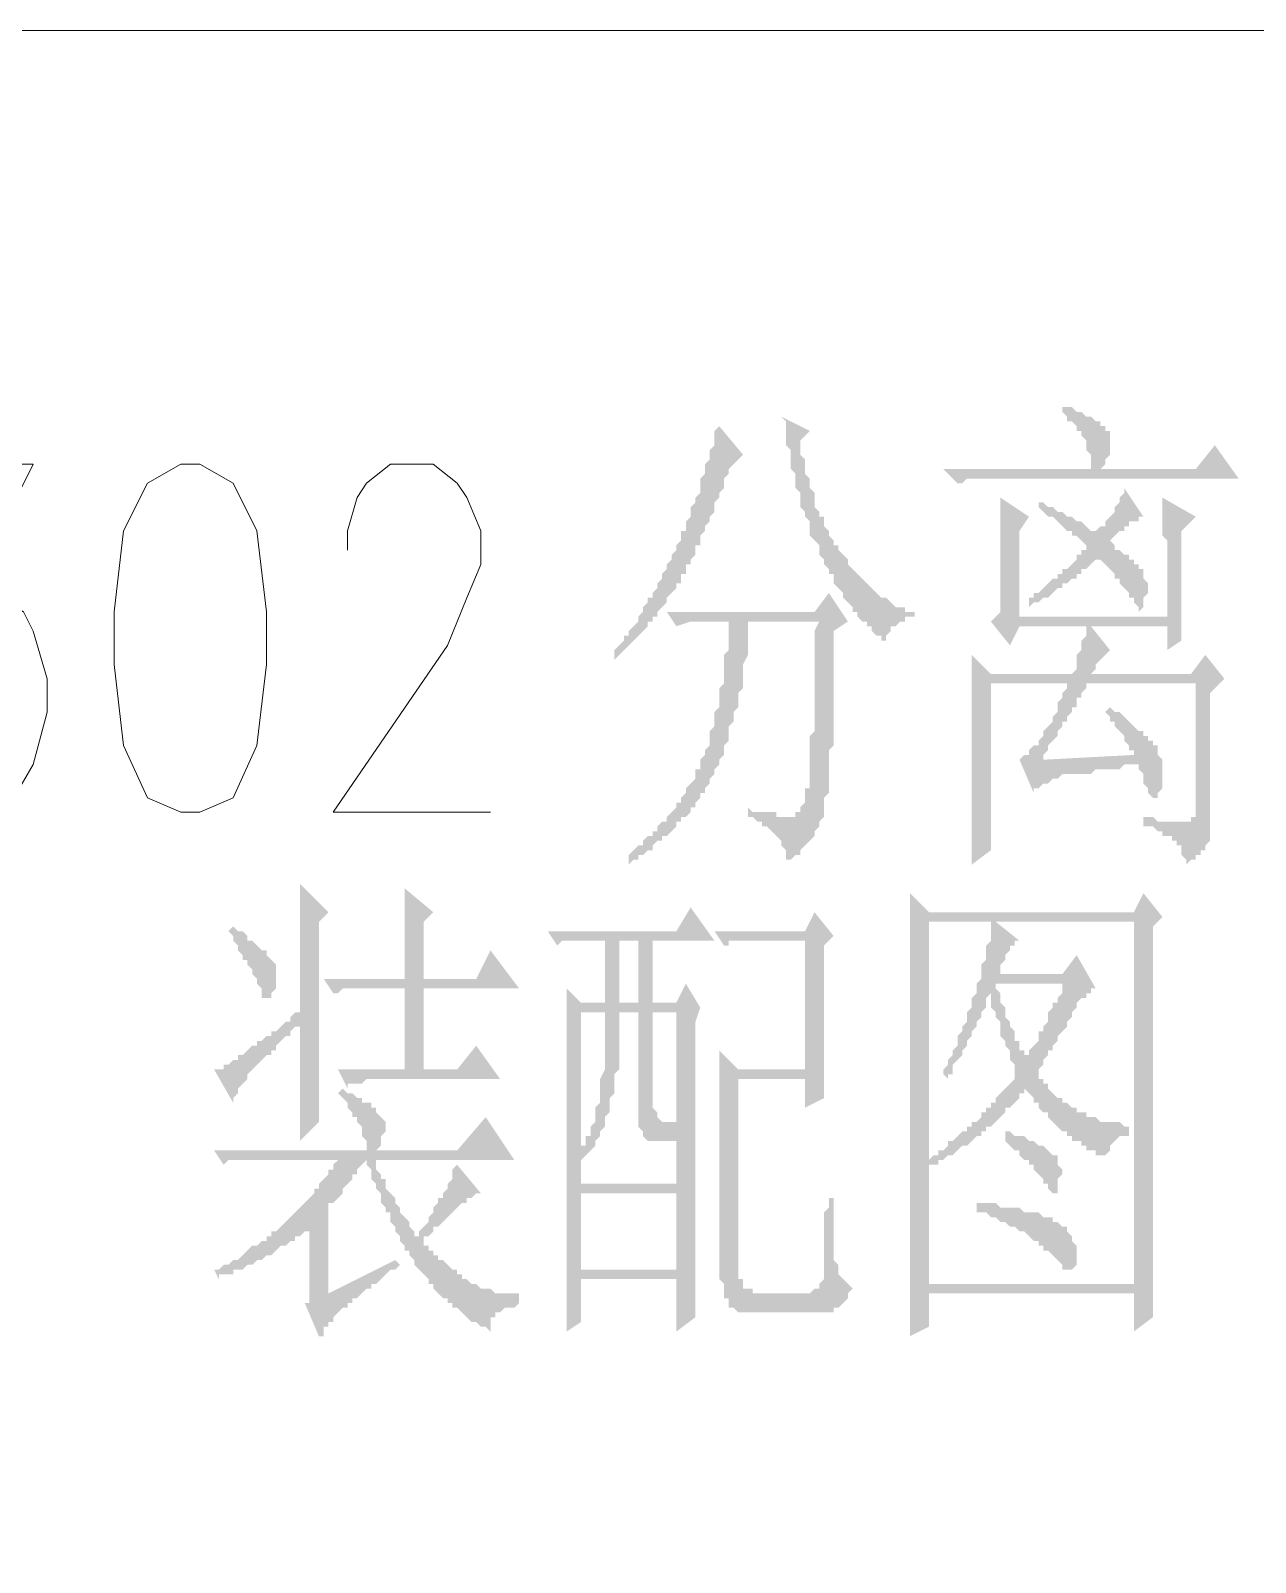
# Model space of a CAD drawing. Header units: millimetres. Extents: x 0 to 275, y 0 to 194.
# Drawn here: x 205.9 to 222.22, y 28.14 to 48.56 of the extents above; entities that cross this region are included whole.
import ezdxf

# ---------------------------------------------------------------- set-up
doc = ezdxf.new("R2010")
doc.units = ezdxf.units.MM

msp = doc.modelspace()

# ---------------------------------------------------------------- hatches: boundary and pattern name
h = msp.add_hatch(color=0)
h.paths.add_polyline_path([(219.6465, 43.476333), (219.71, 43.412833), (219.71, 43.349333), (219.7735, 43.349333), (219.837, 43.285833), (219.837, 43.222333), (219.9005, 43.222333), (219.9005, 43.158833), (219.964, 43.095333), (219.964, 43.031833), (219.964, 42.968333), (220.0275, 42.904833), (220.0275, 42.841333), (220.0275, 42.777833), (220.0275, 42.714333), (218.059, 42.714333), (218.2495, 42.523833), (218.313, 42.523833), (218.3765, 42.587333), (218.44, 42.587333), (218.5035, 42.587333), (218.567, 42.587333), (221.996, 42.587333), (221.6785, 43.031833), (221.4245, 42.714333), (220.1545, 42.714333), (220.218, 42.777833), (220.218, 42.841333), (220.2815, 42.904833), (220.2815, 42.968333), (220.2815, 43.031833), (220.2815, 43.095333), (220.2815, 43.158833), (220.2815, 43.222333), (220.218, 43.222333), (220.218, 43.285833), (220.1545, 43.285833), (220.1545, 43.349333), (220.091, 43.349333), (220.0275, 43.412833), (219.964, 43.412833), (219.9005, 43.476333), (219.837, 43.476333), (219.7735, 43.539833), (219.71, 43.539833), (219.6465, 43.539833)])
h.paths.add_polyline_path([(219.3925, 38.840833), (219.3925, 38.904333), (219.456, 38.967833), (219.456, 39.031333), (219.5195, 39.094833), (219.583, 39.158333), (219.583, 39.221833), (219.6465, 39.285333), (219.6465, 39.348833), (219.71, 39.348833), (219.71, 39.412333), (219.7735, 39.475833), (219.7735, 39.539333), (219.837, 39.539333), (219.837, 39.602833), (219.837, 39.666333), (219.9005, 39.666333), (219.9005, 39.729833), (219.964, 39.793333), (219.964, 39.856833), (221.4245, 39.856833), (221.4245, 38.205833), (221.4245, 38.078833), (221.361, 38.078833), (221.361, 38.015333), (221.2975, 38.015333), (221.234, 38.015333), (221.1705, 38.015333), (221.107, 38.015333), (221.0435, 38.015333), (220.98, 38.015333), (220.9165, 38.015333), (220.853, 38.078833), (220.7895, 38.078833), (220.726, 38.078833), (220.726, 37.951833), (220.7895, 37.951833), (220.853, 37.951833), (220.9165, 37.888333), (220.98, 37.888333), (220.98, 37.824833), (221.0435, 37.824833), (221.107, 37.824833), (221.107, 37.761333), (221.1705, 37.761333), (221.1705, 37.697833), (221.234, 37.697833), (221.234, 37.634333), (221.234, 37.570833), (221.2975, 37.507333), (221.2975, 37.443833), (221.361, 37.507333), (221.4245, 37.507333), (221.4245, 37.570833), (221.488, 37.570833), (221.488, 37.634333), (221.5515, 37.634333), (221.5515, 37.697833), (221.615, 37.761333), (221.615, 37.824833), (221.615, 37.888333), (221.615, 37.951833), (221.615, 38.015333), (221.615, 38.078833), (221.615, 39.729833), (221.8055, 39.920333), (221.5515, 40.237833), (221.361, 39.983833), (220.0275, 39.983833), (220.091, 40.047333), (220.091, 40.110833), (220.1545, 40.174333), (220.218, 40.237833), (220.2815, 40.301333), (220.0275, 40.618833), (221.0435, 40.618833), (221.0435, 40.301333), (221.234, 40.428333), (221.234, 40.491833), (221.234, 40.555333), (221.234, 40.618833), (221.234, 40.682333), (221.234, 40.745833), (221.234, 40.809333), (221.234, 40.872833), (221.234, 40.936333), (221.234, 40.999833), (221.234, 41.063333), (221.234, 41.126833), (221.234, 41.190333), (221.234, 41.317333), (221.234, 41.380833), (221.234, 41.507833), (221.234, 41.571333), (221.234, 41.698333), (221.234, 41.761833), (221.234, 41.888833), (221.4245, 42.079333), (220.98, 42.333333), (220.98, 42.269833), (220.98, 42.142833), (220.98, 42.079333), (220.98, 42.015833), (220.98, 41.952333), (220.98, 41.825333), (221.0435, 41.761833), (221.0435, 41.698333), (221.0435, 41.634833), (221.0435, 41.571333), (221.0435, 41.507833), (221.0435, 41.444333), (221.0435, 41.380833), (221.0435, 41.317333), (221.0435, 41.253833), (221.0435, 41.190333), (221.0435, 41.126833), (221.0435, 41.063333), (221.0435, 40.999833), (221.0435, 40.936333), (221.0435, 40.872833), (221.0435, 40.809333), (221.0435, 40.745833), (219.075, 40.745833), (219.075, 41.888833), (219.202, 42.079333), (218.821, 42.333333), (218.821, 42.269833), (218.821, 42.206333), (218.821, 42.079333), (218.821, 42.015833), (218.821, 41.952333), (218.821, 41.888833), (218.821, 41.825333), (218.821, 41.761833), (218.821, 41.698333), (218.821, 41.634833), (218.821, 41.571333), (218.821, 41.507833), (218.821, 41.444333), (218.821, 41.317333), (218.821, 41.253833), (218.821, 41.190333), (218.821, 41.126833), (218.821, 41.063333), (218.821, 40.999833), (218.821, 40.936333), (218.821, 40.872833), (218.821, 40.809333), (218.694, 40.682333), (218.948, 40.364833), (219.075, 40.618833), (219.964, 40.618833), (219.964, 40.555333), (219.964, 40.491833), (219.9005, 40.428333), (219.9005, 40.364833), (219.9005, 40.301333), (219.837, 40.237833), (219.837, 40.174333), (219.837, 40.110833), (219.837, 40.047333), (219.7735, 39.983833), (218.694, 39.983833), (218.44, 40.237833), (218.44, 40.110833), (218.44, 40.047333), (218.44, 39.983833), (218.44, 39.920333), (218.44, 39.856833), (218.44, 39.793333), (218.44, 39.729833), (218.44, 39.602833), (218.44, 39.539333), (218.44, 39.475833), (218.44, 39.412333), (218.44, 39.348833), (218.44, 39.285333), (218.44, 39.221833), (218.44, 39.158333), (218.44, 39.094833), (218.44, 39.031333), (218.44, 38.967833), (218.44, 38.904333), (218.44, 38.840833), (218.44, 38.777333), (218.44, 38.713833), (218.44, 38.650333), (218.44, 38.586833), (218.44, 38.523333), (218.44, 38.459833), (218.44, 38.396333), (218.44, 38.332833), (218.44, 38.269333), (218.44, 38.205833), (218.44, 38.142333), (218.44, 38.078833), (218.44, 38.015333), (218.44, 37.951833), (218.44, 37.888333), (218.44, 37.824833), (218.44, 37.761333), (218.44, 37.634333), (218.44, 37.570833), (218.44, 37.507333), (218.44, 37.443833), (218.694, 37.634333), (218.694, 37.697833), (218.694, 37.761333), (218.694, 37.824833), (218.694, 37.888333), (218.694, 37.951833), (218.694, 38.015333), (218.694, 38.078833), (218.694, 38.142333), (218.694, 38.205833), (218.694, 38.269333), (218.694, 38.332833), (218.694, 38.396333), (218.694, 38.459833), (218.694, 38.523333), (218.694, 38.586833), (218.694, 38.650333), (218.694, 38.777333), (218.694, 38.840833), (218.694, 38.904333), (218.694, 39.031333), (218.694, 39.094833), (218.694, 39.221833), (218.694, 39.285333), (218.694, 39.412333), (218.694, 39.475833), (218.694, 39.602833), (218.694, 39.729833), (218.694, 39.856833), (219.71, 39.856833), (219.71, 39.793333), (219.6465, 39.729833), (219.6465, 39.666333), (219.583, 39.602833), (219.583, 39.539333), (219.583, 39.475833), (219.5195, 39.412333), (219.5195, 39.348833), (219.456, 39.285333), (219.3925, 39.221833), (219.3925, 39.158333), (219.329, 39.094833), (219.329, 39.031333), (219.2655, 39.031333), (219.202, 38.967833), (219.202, 38.904333), (219.1385, 38.904333), (219.075, 38.840833), (219.2655, 38.396333), (219.2655, 38.459833), (219.329, 38.459833), (219.3925, 38.523333), (219.456, 38.523333), (219.5195, 38.586833), (219.583, 38.586833), (219.6465, 38.650333), (219.71, 38.650333), (219.7735, 38.650333), (219.837, 38.650333), (219.9005, 38.650333), (219.964, 38.650333), (220.0275, 38.650333), (220.091, 38.713833), (220.1545, 38.713833), (220.218, 38.713833), (220.2815, 38.713833), (220.345, 38.713833), (220.4085, 38.713833), (220.472, 38.777333), (220.5355, 38.777333), (220.599, 38.777333), (220.6625, 38.777333), (220.6625, 38.713833), (220.726, 38.650333), (220.726, 38.586833), (220.726, 38.523333), (220.7895, 38.459833), (220.7895, 38.396333), (220.853, 38.332833), (220.9165, 38.332833), (220.9165, 38.396333), (220.98, 38.459833), (220.98, 38.523333), (220.98, 38.586833), (220.98, 38.650333), (220.98, 38.713833), (220.98, 38.777333), (220.98, 38.840833), (220.9165, 38.904333), (220.9165, 38.967833), (220.9165, 39.031333), (220.853, 39.031333), (220.853, 39.094833), (220.7895, 39.094833), (220.7895, 39.158333), (220.726, 39.158333), (220.726, 39.221833), (220.6625, 39.221833), (220.599, 39.285333), (220.5355, 39.348833), (220.472, 39.412333), (220.4085, 39.475833), (220.345, 39.475833), (220.2815, 39.539333), (220.218, 39.475833), (220.2815, 39.412333), (220.2815, 39.348833), (220.345, 39.348833), (220.345, 39.285333), (220.4085, 39.221833), (220.472, 39.158333), (220.472, 39.094833), (220.5355, 39.031333), (220.5355, 38.967833), (220.599, 38.967833), (220.599, 38.904333)])
h.paths.add_polyline_path([(220.091, 41.888833), (220.0275, 41.888833), (219.964, 41.952333), (219.9005, 42.015833), (219.837, 42.015833), (219.7735, 42.079333), (219.71, 42.079333), (219.6465, 42.142833), (219.583, 42.142833), (219.5195, 42.206333), (219.456, 42.206333), (219.3925, 42.269833), (219.329, 42.269833), (219.329, 42.206333), (219.3925, 42.142833), (219.456, 42.079333), (219.5195, 42.079333), (219.583, 42.015833), (219.6465, 41.952333), (219.71, 41.888833), (219.7735, 41.888833), (219.7735, 41.825333), (219.837, 41.825333), (219.9005, 41.761833), (219.964, 41.698333), (219.964, 41.634833), (219.9005, 41.634833), (219.9005, 41.571333), (219.837, 41.571333), (219.837, 41.507833), (219.7735, 41.444333), (219.71, 41.380833), (219.6465, 41.380833), (219.6465, 41.317333), (219.583, 41.317333), (219.583, 41.253833), (219.5195, 41.253833), (219.456, 41.190333), (219.3925, 41.126833), (219.329, 41.063333), (219.2655, 41.063333), (219.2655, 40.999833), (219.202, 40.999833), (219.202, 40.936333), (219.202, 40.872833), (219.2655, 40.936333), (219.329, 40.936333), (219.3925, 40.999833), (219.456, 40.999833), (219.5195, 41.063333), (219.583, 41.126833), (219.6465, 41.126833), (219.6465, 41.190333), (219.71, 41.190333), (219.7735, 41.253833), (219.837, 41.253833), (219.837, 41.317333), (219.9005, 41.317333), (219.9005, 41.380833), (219.964, 41.380833), (220.0275, 41.444333), (220.091, 41.507833), (220.1545, 41.507833), (220.218, 41.444333), (220.2815, 41.380833), (220.345, 41.317333), (220.345, 41.253833), (220.4085, 41.253833), (220.4085, 41.190333), (220.472, 41.126833), (220.5355, 41.063333), (220.5355, 40.999833), (220.599, 40.999833), (220.599, 40.936333), (220.6625, 40.872833), (220.6625, 40.809333), (220.726, 40.872833), (220.726, 40.936333), (220.726, 40.999833), (220.7895, 41.063333), (220.7895, 41.126833), (220.7895, 41.190333), (220.726, 41.253833), (220.726, 41.317333), (220.726, 41.380833), (220.6625, 41.380833), (220.6625, 41.444333), (220.599, 41.444333), (220.599, 41.507833), (220.5355, 41.507833), (220.5355, 41.571333), (220.472, 41.571333), (220.4085, 41.634833), (220.345, 41.634833), (220.345, 41.698333), (220.2815, 41.761833), (220.345, 41.825333), (220.4085, 41.888833), (220.472, 41.888833), (220.472, 41.952333), (220.5355, 41.952333), (220.5355, 42.015833), (220.599, 42.015833), (220.6625, 42.015833), (220.6625, 42.079333), (220.726, 42.079333), (220.472, 42.460333), (220.472, 42.396833), (220.4085, 42.333333), (220.4085, 42.269833), (220.345, 42.206333), (220.345, 42.142833), (220.2815, 42.079333), (220.218, 42.015833), (220.218, 41.952333), (220.1545, 41.952333)])
h = msp.add_hatch(color=0)
h.paths.add_polyline_path([(215.0745, 43.285833), (215.011, 43.222333), (215.011, 43.158833), (215.011, 43.095333), (215.011, 43.031833), (214.9475, 42.968333), (214.9475, 42.904833), (214.9475, 42.841333), (214.884, 42.777833), (214.884, 42.714333), (214.884, 42.650833), (214.8205, 42.587333), (214.8205, 42.523833), (214.8205, 42.460333), (214.8205, 42.396833), (214.757, 42.333333), (214.757, 42.269833), (214.6935, 42.206333), (214.6935, 42.142833), (214.6935, 42.079333), (214.63, 42.015833), (214.63, 41.952333), (214.63, 41.888833), (214.5665, 41.888833), (214.5665, 41.825333), (214.5665, 41.761833), (214.503, 41.698333), (214.503, 41.634833), (214.4395, 41.571333), (214.4395, 41.507833), (214.376, 41.444333), (214.376, 41.380833), (214.3125, 41.317333), (214.3125, 41.253833), (214.249, 41.190333), (214.249, 41.126833), (214.1855, 41.063333), (214.1855, 40.999833), (214.122, 40.999833), (214.122, 40.936333), (214.0585, 40.872833), (214.0585, 40.809333), (213.995, 40.745833), (213.995, 40.682333), (213.9315, 40.618833), (213.868, 40.555333), (213.868, 40.491833), (213.8045, 40.491833), (213.8045, 40.428333), (213.741, 40.364833), (213.6775, 40.301333), (213.6775, 40.237833), (213.6775, 40.174333), (213.741, 40.237833), (213.8045, 40.301333), (213.868, 40.364833), (213.9315, 40.428333), (213.995, 40.491833), (214.0585, 40.555333), (214.122, 40.618833), (214.122, 40.682333), (214.1855, 40.682333), (214.1855, 40.745833), (214.249, 40.745833), (214.249, 40.809333), (214.3125, 40.872833), (214.376, 40.936333), (214.376, 40.999833), (214.4395, 41.063333), (214.503, 41.126833), (214.503, 41.190333), (214.5665, 41.190333), (214.5665, 41.253833), (214.5665, 41.317333), (214.63, 41.317333), (214.63, 41.380833), (214.63, 41.444333), (214.6935, 41.444333), (214.6935, 41.507833), (214.757, 41.571333), (214.757, 41.634833), (214.757, 41.698333), (214.8205, 41.698333), (214.8205, 41.761833), (214.8205, 41.825333), (214.884, 41.888833), (214.884, 41.952333), (214.9475, 42.015833), (214.9475, 42.079333), (215.011, 42.142833), (215.011, 42.206333), (215.011, 42.269833), (215.0745, 42.333333), (215.0745, 42.396833), (215.138, 42.460333), (215.138, 42.523833), (215.138, 42.587333), (215.2015, 42.650833), (215.2015, 42.714333), (215.265, 42.777833), (215.392, 42.904833)])
h.paths.add_polyline_path([(216.281, 43.222333), (215.9, 43.412833), (215.9635, 43.349333), (215.9635, 43.285833), (215.9635, 43.222333), (215.9635, 43.158833), (215.9635, 43.095333), (215.9635, 43.031833), (216.027, 42.968333), (216.027, 42.904833), (216.027, 42.841333), (216.027, 42.777833), (216.027, 42.714333), (216.0905, 42.650833), (216.0905, 42.587333), (216.0905, 42.523833), (216.0905, 42.460333), (216.154, 42.396833), (216.154, 42.333333), (216.154, 42.269833), (216.154, 42.206333), (216.2175, 42.142833), (216.2175, 42.079333), (216.281, 42.015833), (216.281, 41.952333), (216.281, 41.888833), (216.281, 41.825333), (216.3445, 41.761833), (216.408, 41.698333), (216.408, 41.634833), (216.408, 41.571333), (216.4715, 41.507833), (216.4715, 41.444333), (216.535, 41.380833), (216.535, 41.317333), (216.5985, 41.317333), (216.5985, 41.253833), (216.5985, 41.190333), (216.662, 41.126833), (216.7255, 41.063333), (216.7255, 40.999833), (216.789, 40.936333), (216.8525, 40.872833), (216.8525, 40.809333), (216.916, 40.809333), (216.916, 40.745833), (216.9795, 40.682333), (217.043, 40.682333), (217.043, 40.618833), (217.1065, 40.618833), (217.1065, 40.555333), (217.17, 40.491833), (217.2335, 40.491833), (217.2335, 40.428333), (217.297, 40.428333), (217.297, 40.491833), (217.3605, 40.555333), (217.3605, 40.618833), (217.424, 40.618833), (217.4875, 40.682333), (217.551, 40.682333), (217.551, 40.745833), (217.6145, 40.745833), (217.678, 40.745833), (217.678, 40.809333), (217.6145, 40.809333), (217.551, 40.809333), (217.551, 40.872833), (217.4875, 40.872833), (217.424, 40.872833), (217.3605, 40.936333), (217.297, 40.999833), (217.2335, 40.999833), (217.17, 41.063333), (217.1065, 41.126833), (217.043, 41.190333), (216.9795, 41.253833), (216.916, 41.317333), (216.8525, 41.380833), (216.789, 41.444333), (216.789, 41.507833), (216.7255, 41.571333), (216.662, 41.634833), (216.662, 41.698333), (216.5985, 41.698333), (216.5985, 41.761833), (216.535, 41.825333), (216.535, 41.888833), (216.4715, 41.952333), (216.4715, 42.015833), (216.4715, 42.079333), (216.408, 42.079333), (216.408, 42.142833), (216.3445, 42.206333), (216.3445, 42.269833), (216.3445, 42.333333), (216.3445, 42.396833), (216.281, 42.460333), (216.281, 42.523833), (216.281, 42.587333), (216.2175, 42.650833), (216.2175, 42.714333), (216.2175, 42.777833), (216.2175, 42.841333), (216.154, 42.904833), (216.154, 42.968333), (216.154, 43.031833), (216.154, 43.095333)])
h.paths.add_polyline_path([(214.376, 40.809333), (214.503, 40.618833), (214.6935, 40.682333), (215.2015, 40.682333), (215.2015, 40.618833), (215.2015, 40.555333), (215.2015, 40.491833), (215.2015, 40.428333), (215.2015, 40.364833), (215.2015, 40.301333), (215.138, 40.237833), (215.138, 40.174333), (215.138, 40.110833), (215.138, 40.047333), (215.138, 39.983833), (215.138, 39.920333), (215.138, 39.856833), (215.0745, 39.793333), (215.0745, 39.729833), (215.0745, 39.666333), (215.0745, 39.602833), (215.0745, 39.539333), (215.011, 39.475833), (215.011, 39.412333), (215.011, 39.348833), (215.011, 39.285333), (214.9475, 39.221833), (214.9475, 39.158333), (214.9475, 39.094833), (214.9475, 39.031333), (214.884, 38.967833), (214.884, 38.904333), (214.8205, 38.840833), (214.8205, 38.777333), (214.8205, 38.713833), (214.757, 38.713833), (214.757, 38.650333), (214.757, 38.586833), (214.6935, 38.523333), (214.63, 38.459833), (214.63, 38.396333), (214.5665, 38.332833), (214.5665, 38.269333), (214.503, 38.269333), (214.503, 38.205833), (214.4395, 38.142333), (214.376, 38.078833), (214.376, 38.015333), (214.3125, 38.015333), (214.249, 37.951833), (214.249, 37.888333), (214.1855, 37.888333), (214.1855, 37.824833), (214.122, 37.824833), (214.0585, 37.761333), (214.0585, 37.697833), (213.995, 37.697833), (213.9315, 37.634333), (213.868, 37.570833), (213.868, 37.443833), (213.9315, 37.507333), (213.995, 37.507333), (213.995, 37.570833), (214.0585, 37.570833), (214.122, 37.634333), (214.1855, 37.634333), (214.1855, 37.697833), (214.249, 37.761333), (214.3125, 37.761333), (214.3125, 37.824833), (214.376, 37.824833), (214.4395, 37.888333), (214.503, 37.951833), (214.503, 38.015333), (214.5665, 38.015333), (214.5665, 38.078833), (214.63, 38.078833), (214.6935, 38.142333), (214.6935, 38.205833), (214.757, 38.205833), (214.757, 38.269333), (214.8205, 38.332833), (214.8205, 38.396333), (214.884, 38.396333), (214.884, 38.459833), (214.9475, 38.523333), (214.9475, 38.586833), (215.011, 38.650333), (215.011, 38.713833), (215.0745, 38.777333), (215.0745, 38.840833), (215.138, 38.904333), (215.138, 38.967833), (215.138, 39.031333), (215.2015, 39.094833), (215.2015, 39.158333), (215.2015, 39.221833), (215.2015, 39.285333), (215.265, 39.348833), (215.265, 39.412333), (215.265, 39.475833), (215.3285, 39.539333), (215.3285, 39.602833), (215.3285, 39.666333), (215.3285, 39.729833), (215.392, 39.793333), (215.392, 39.856833), (215.392, 39.920333), (215.392, 39.983833), (215.392, 40.047333), (215.392, 40.110833), (215.4555, 40.237833), (215.4555, 40.301333), (215.4555, 40.364833), (215.4555, 40.428333), (215.4555, 40.491833), (215.4555, 40.555333), (215.4555, 40.618833), (215.4555, 40.682333), (216.408, 40.682333), (216.3445, 40.555333), (216.3445, 40.428333), (216.3445, 40.364833), (216.3445, 40.237833), (216.3445, 40.174333), (216.3445, 40.047333), (216.3445, 39.920333), (216.3445, 39.856833), (216.3445, 39.793333), (216.3445, 39.666333), (216.3445, 39.602833), (216.3445, 39.539333), (216.3445, 39.412333), (216.3445, 39.348833), (216.3445, 39.285333), (216.3445, 39.221833), (216.281, 39.158333), (216.281, 39.094833), (216.281, 39.031333), (216.281, 38.967833), (216.281, 38.904333), (216.281, 38.840833), (216.281, 38.777333), (216.281, 38.713833), (216.281, 38.650333), (216.281, 38.586833), (216.281, 38.523333), (216.281, 38.459833), (216.2175, 38.459833), (216.2175, 38.396333), (216.2175, 38.332833), (216.2175, 38.269333), (216.154, 38.205833), (216.154, 38.142333), (216.0905, 38.142333), (216.0905, 38.078833), (216.027, 38.078833), (215.9635, 38.078833), (215.9, 38.078833), (215.8365, 38.078833), (215.8365, 38.142333), (215.773, 38.142333), (215.7095, 38.142333), (215.646, 38.142333), (215.5825, 38.142333), (215.519, 38.142333), (215.4555, 38.205833), (215.4555, 38.078833), (215.519, 38.078833), (215.5825, 38.015333), (215.646, 38.015333), (215.646, 37.951833), (215.7095, 37.951833), (215.773, 37.888333), (215.8365, 37.824833), (215.9, 37.761333), (215.9, 37.697833), (215.9635, 37.634333), (215.9635, 37.570833), (215.9635, 37.507333), (216.027, 37.507333), (216.0905, 37.570833), (216.154, 37.570833), (216.154, 37.634333), (216.2175, 37.697833), (216.281, 37.761333), (216.3445, 37.824833), (216.3445, 37.888333), (216.408, 37.951833), (216.408, 38.015333), (216.4715, 38.078833), (216.4715, 38.142333), (216.4715, 38.205833), (216.4715, 38.269333), (216.4715, 38.332833), (216.535, 38.396333), (216.535, 38.459833), (216.535, 38.523333), (216.535, 38.586833), (216.535, 38.650333), (216.535, 38.713833), (216.535, 38.777333), (216.535, 38.840833), (216.535, 38.904333), (216.535, 38.967833), (216.5985, 39.031333), (216.5985, 39.158333), (216.5985, 39.221833), (216.5985, 39.285333), (216.5985, 39.348833), (216.5985, 39.412333), (216.5985, 39.539333), (216.5985, 39.602833), (216.5985, 39.666333), (216.5985, 39.793333), (216.5985, 39.856833), (216.5985, 39.983833), (216.5985, 40.047333), (216.5985, 40.174333), (216.5985, 40.237833), (216.5985, 40.364833), (216.5985, 40.428333), (216.5985, 40.555333), (216.789, 40.682333), (216.535, 41.063333), (216.3445, 40.809333)])
h = msp.add_hatch(color=0)
h.paths.add_polyline_path([(208.5975, 36.618333), (208.534, 36.554833), (208.5975, 36.491333), (208.5975, 36.427833), (208.661, 36.364333), (208.661, 36.300833), (208.7245, 36.237333), (208.7245, 36.173833), (208.788, 36.173833), (208.788, 36.110333), (208.8515, 36.046833), (208.8515, 35.983333), (208.915, 35.919833), (208.915, 35.856333), (208.9785, 35.792833), (208.9785, 35.729333), (208.9785, 35.665833), (209.042, 35.665833), (209.042, 35.602333), (209.042, 35.665833), (209.1055, 35.665833), (209.1055, 35.729333), (209.169, 35.792833), (209.169, 35.856333), (209.169, 35.919833), (209.169, 35.983333), (209.169, 36.046833), (209.169, 36.110333), (209.1055, 36.173833), (209.042, 36.237333), (209.042, 36.300833), (208.9785, 36.300833), (208.915, 36.364333), (208.8515, 36.427833), (208.788, 36.427833), (208.788, 36.491333), (208.7245, 36.554833), (208.661, 36.554833)])
h.paths.add_polyline_path([(209.7405, 36.681833), (209.8675, 36.808833), (209.4865, 37.189833), (209.4865, 37.126333), (209.4865, 37.062833), (209.4865, 36.999333), (209.4865, 36.935833), (209.4865, 36.872333), (209.4865, 36.808833), (209.4865, 36.745333), (209.4865, 36.681833), (209.4865, 36.618333), (209.4865, 36.554833), (209.4865, 36.491333), (209.4865, 36.427833), (209.4865, 36.364333), (209.4865, 36.237333), (209.4865, 36.173833), (209.4865, 36.110333), (209.4865, 36.046833), (209.4865, 35.919833), (209.4865, 35.856333), (209.4865, 35.729333), (209.4865, 35.665833), (209.4865, 35.538833), (209.4865, 35.475333), (209.423, 35.475333), (209.3595, 35.411833), (209.3595, 35.348333), (209.296, 35.348333), (209.2325, 35.284833), (209.169, 35.221333), (209.1055, 35.221333), (209.1055, 35.157833), (209.042, 35.157833), (208.9785, 35.094333), (208.915, 35.094333), (208.915, 35.030833), (208.8515, 35.030833), (208.788, 34.967333), (208.7245, 34.903833), (208.661, 34.903833), (208.661, 34.840333), (208.5975, 34.840333), (208.534, 34.776833), (208.4705, 34.776833), (208.4705, 34.713333), (208.407, 34.713333), (208.3435, 34.713333), (208.5975, 34.268833), (208.5975, 34.332333), (208.661, 34.395833), (208.661, 34.459333), (208.7245, 34.522833), (208.788, 34.586333), (208.788, 34.649833), (208.8515, 34.713333), (208.915, 34.776833), (208.9785, 34.840333), (209.042, 34.903833), (209.1055, 34.903833), (209.1055, 34.967333), (209.169, 34.967333), (209.169, 35.030833), (209.2325, 35.094333), (209.296, 35.157833), (209.3595, 35.157833), (209.3595, 35.221333), (209.423, 35.284833), (209.4865, 35.284833), (209.4865, 35.348333), (209.4865, 35.284833), (209.4865, 35.157833), (209.4865, 35.094333), (209.4865, 35.030833), (209.4865, 34.967333), (209.4865, 34.903833), (209.4865, 34.840333), (209.4865, 34.776833), (209.4865, 34.713333), (209.4865, 34.649833), (209.4865, 34.522833), (209.4865, 34.459333), (209.4865, 34.395833), (209.4865, 34.332333), (209.4865, 34.268833), (209.4865, 34.205333), (209.4865, 34.141833), (209.4865, 34.078333), (209.4865, 34.014833), (209.4865, 33.951333), (209.4865, 33.887833), (209.4865, 33.824333), (209.4865, 33.760833), (209.7405, 34.014833)])
h.paths.add_polyline_path([(209.804, 35.919833), (209.931, 35.729333), (209.9945, 35.729333), (210.058, 35.792833), (210.1215, 35.792833), (210.185, 35.792833), (210.2485, 35.792833), (210.8835, 35.792833), (210.8835, 34.713333), (209.9945, 34.713333), (210.1215, 34.459333), (210.1215, 34.522833), (210.185, 34.522833), (210.2485, 34.522833), (210.312, 34.522833), (210.3755, 34.586333), (210.439, 34.586333), (212.1535, 34.586333), (211.836, 35.030833), (211.582, 34.713333), (211.1375, 34.713333), (211.1375, 35.792833), (212.4075, 35.792833), (212.0265, 36.300833), (211.836, 35.919833), (211.1375, 35.919833), (211.1375, 36.681833), (211.2645, 36.808833), (210.8835, 37.126333), (210.8835, 37.062833), (210.8835, 36.999333), (210.8835, 36.935833), (210.8835, 36.872333), (210.8835, 36.808833), (210.8835, 36.745333), (210.8835, 36.681833), (210.8835, 36.618333), (210.8835, 36.554833), (210.8835, 36.491333), (210.8835, 36.427833), (210.8835, 36.300833), (210.8835, 36.237333), (210.8835, 36.173833), (210.8835, 36.046833), (210.8835, 35.983333), (210.8835, 35.919833)])
h.paths.add_polyline_path([(210.3755, 33.633833), (208.3435, 33.633833), (208.4705, 33.443333), (208.534, 33.506833), (208.5975, 33.506833), (208.661, 33.506833), (208.7245, 33.506833), (208.788, 33.506833), (208.8515, 33.506833), (209.9945, 33.506833), (209.931, 33.443333), (209.931, 33.379833), (209.8675, 33.379833), (209.8675, 33.316333), (209.804, 33.252833), (209.7405, 33.189333), (209.7405, 33.125833), (209.677, 33.125833), (209.677, 33.062333), (209.6135, 32.998833), (209.55, 32.935333), (209.4865, 32.871833), (209.423, 32.808333), (209.3595, 32.744833), (209.296, 32.681333), (209.2325, 32.617833), (209.169, 32.554333), (209.1055, 32.554333), (209.1055, 32.490833), (209.042, 32.490833), (209.042, 32.427333), (208.9785, 32.427333), (208.915, 32.363833), (208.8515, 32.363833), (208.788, 32.300333), (208.7245, 32.236833), (208.661, 32.173333), (208.5975, 32.173333), (208.534, 32.109833), (208.4705, 32.109833), (208.407, 32.046333), (208.3435, 32.046333), (208.407, 31.919333), (208.407, 31.982833), (208.4705, 31.982833), (208.534, 31.982833), (208.5975, 31.982833), (208.5975, 32.046333), (208.661, 32.046333), (208.7245, 32.046333), (208.788, 32.109833), (208.8515, 32.109833), (208.915, 32.173333), (208.9785, 32.173333), (209.042, 32.236833), (209.1055, 32.236833), (209.169, 32.300333), (209.2325, 32.363833), (209.296, 32.363833), (209.3595, 32.427333), (209.423, 32.427333), (209.423, 32.490833), (209.4865, 32.490833), (209.55, 32.554333), (209.6135, 32.554333), (209.6135, 32.617833), (209.6135, 31.855833), (209.6135, 31.792333), (209.6135, 31.728833), (209.6135, 31.665333), (209.6135, 31.601833), (209.55, 31.601833), (209.7405, 31.157333), (209.804, 31.157333), (209.804, 31.220833), (209.804, 31.284333), (209.8675, 31.284333), (209.8675, 31.347833), (209.931, 31.347833), (209.931, 31.411333), (209.9945, 31.474833), (210.058, 31.538333), (210.1215, 31.538333), (210.1215, 31.601833), (210.185, 31.601833), (210.185, 31.665333), (210.2485, 31.665333), (210.312, 31.728833), (210.3755, 31.792333), (210.439, 31.792333), (210.439, 31.855833), (210.5025, 31.855833), (210.566, 31.919333), (210.6295, 31.982833), (210.693, 32.046333), (210.7565, 32.046333), (210.82, 32.109833), (210.7565, 32.173333), (209.8675, 31.728833), (209.8675, 32.871833), (209.8675, 32.935333), (209.931, 32.935333), (209.9945, 32.998833), (210.058, 33.062333), (210.058, 33.125833), (210.1215, 33.189333), (210.185, 33.252833), (210.185, 33.316333), (210.2485, 33.316333), (210.2485, 33.379833), (210.312, 33.443333), (210.3755, 33.506833), (210.3755, 33.443333), (210.439, 33.379833), (210.439, 33.316333), (210.439, 33.252833), (210.5025, 33.189333), (210.5025, 33.125833), (210.566, 33.062333), (210.566, 32.998833), (210.566, 32.935333), (210.6295, 32.871833), (210.6295, 32.808333), (210.693, 32.808333), (210.693, 32.744833), (210.693, 32.681333), (210.7565, 32.617833), (210.7565, 32.554333), (210.82, 32.490833), (210.82, 32.427333), (210.8835, 32.363833), (210.8835, 32.300333), (210.947, 32.300333), (210.947, 32.236833), (211.0105, 32.173333), (211.0105, 32.109833), (211.074, 32.046333), (211.1375, 31.982833), (211.201, 31.919333), (211.201, 31.855833), (211.2645, 31.855833), (211.2645, 31.792333), (211.328, 31.728833), (211.3915, 31.665333), (211.455, 31.665333), (211.455, 31.601833), (211.5185, 31.601833), (211.5185, 31.538333), (211.582, 31.538333), (211.6455, 31.474833), (211.709, 31.411333), (211.7725, 31.347833), (211.836, 31.347833), (211.8995, 31.284333), (211.963, 31.284333), (212.0265, 31.220833), (212.0265, 31.284333), (212.0265, 31.347833), (212.0265, 31.411333), (212.09, 31.411333), (212.09, 31.474833), (212.1535, 31.474833), (212.217, 31.538333), (212.2805, 31.538333), (212.344, 31.538333), (212.4075, 31.601833), (212.4075, 31.728833), (212.344, 31.728833), (212.2805, 31.728833), (212.217, 31.728833), (212.1535, 31.728833), (212.09, 31.728833), (212.0265, 31.792333), (211.963, 31.792333), (211.8995, 31.792333), (211.836, 31.855833), (211.7725, 31.855833), (211.709, 31.919333), (211.6455, 31.919333), (211.6455, 31.982833), (211.582, 31.982833), (211.582, 32.046333), (211.5185, 32.046333), (211.455, 32.109833), (211.3915, 32.173333), (211.328, 32.173333), (211.328, 32.236833), (211.2645, 32.236833), (211.2645, 32.300333), (211.201, 32.300333), (211.201, 32.363833), (211.1375, 32.363833), (211.1375, 32.427333), (211.1375, 32.490833), (211.201, 32.490833), (211.2645, 32.554333), (211.2645, 32.617833), (211.328, 32.617833), (211.3915, 32.681333), (211.455, 32.744833), (211.5185, 32.808333), (211.582, 32.871833), (211.6455, 32.935333), (211.709, 32.935333), (211.709, 32.998833), (211.7725, 32.998833), (211.836, 33.062333), (211.8995, 33.062333), (211.582, 33.443333), (211.5185, 33.379833), (211.5185, 33.316333), (211.5185, 33.252833), (211.455, 33.189333), (211.455, 33.125833), (211.3915, 33.062333), (211.3915, 32.998833), (211.328, 32.998833), (211.328, 32.935333), (211.2645, 32.871833), (211.2645, 32.808333), (211.201, 32.744833), (211.201, 32.681333), (211.1375, 32.617833), (211.074, 32.554333), (211.074, 32.490833), (211.0105, 32.490833), (211.0105, 32.554333), (210.947, 32.617833), (210.947, 32.681333), (210.8835, 32.744833), (210.82, 32.808333), (210.82, 32.871833), (210.7565, 32.935333), (210.7565, 32.998833), (210.693, 33.062333), (210.6295, 33.125833), (210.6295, 33.189333), (210.6295, 33.252833), (210.566, 33.252833), (210.566, 33.316333), (210.5025, 33.379833), (210.5025, 33.443333), (210.5025, 33.506833), (210.439, 33.506833), (212.344, 33.506833), (211.963, 34.078333), (211.582, 33.633833), (210.5025, 33.633833), (210.566, 33.697333), (210.566, 33.760833), (210.566, 33.824333), (210.6295, 33.887833), (210.6295, 33.951333), (210.6295, 34.014833), (210.566, 34.078333), (210.5025, 34.141833), (210.5025, 34.205333), (210.439, 34.205333), (210.439, 34.268833), (210.3755, 34.268833), (210.312, 34.268833), (210.312, 34.332333), (210.2485, 34.332333), (210.185, 34.395833), (210.1215, 34.395833), (210.058, 34.459333), (209.9945, 34.395833), (210.058, 34.332333), (210.1215, 34.268833), (210.1215, 34.205333), (210.185, 34.141833), (210.185, 34.078333), (210.2485, 34.078333), (210.2485, 34.014833), (210.312, 33.951333), (210.312, 33.887833), (210.312, 33.824333), (210.3755, 33.760833), (210.3755, 33.697333)])
h = msp.add_hatch(color=0)
h.paths.add_polyline_path([(220.853, 36.618333), (220.98, 36.745333), (220.726, 37.062833), (220.599, 36.808833), (217.8685, 36.808833), (217.6145, 37.062833), (217.6145, 36.999333), (217.6145, 36.935833), (217.6145, 36.872333), (217.6145, 36.808833), (217.6145, 36.681833), (217.6145, 36.618333), (217.6145, 36.554833), (217.6145, 36.491333), (217.6145, 36.427833), (217.6145, 36.364333), (217.6145, 36.300833), (217.6145, 36.237333), (217.6145, 36.173833), (217.6145, 36.110333), (217.6145, 32.173333), (217.6145, 32.109833), (217.6145, 32.046333), (217.6145, 31.982833), (217.6145, 31.919333), (217.6145, 31.855833), (217.6145, 31.792333), (217.6145, 31.728833), (217.6145, 31.665333), (217.6145, 31.601833), (217.6145, 31.538333), (217.6145, 31.474833), (217.6145, 31.411333), (217.6145, 31.347833), (217.6145, 31.284333), (217.6145, 31.220833), (217.6145, 31.157333), (217.8685, 31.284333), (217.8685, 31.728833), (220.599, 31.728833), (220.599, 31.220833), (220.853, 31.411333), (220.853, 31.474833), (220.853, 31.538333), (220.853, 31.601833), (220.853, 31.665333), (220.853, 31.728833), (220.853, 31.792333), (220.853, 31.855833), (220.853, 31.919333), (220.853, 31.982833), (220.853, 32.046333), (220.853, 32.109833), (220.853, 32.173333), (220.853, 32.236833), (220.853, 32.300333)])
h.paths.add_polyline_path([(217.8685, 36.681833), (218.694, 36.681833), (218.694, 36.618333), (218.694, 36.554833), (218.694, 36.491333), (218.694, 36.427833), (218.6305, 36.364333), (218.6305, 36.300833), (218.6305, 36.237333), (218.6305, 36.173833), (218.567, 36.110333), (218.567, 35.983333), (218.567, 35.919833), (218.5035, 35.856333), (218.5035, 35.792833), (218.5035, 35.729333), (218.44, 35.665833), (218.44, 35.602333), (218.44, 35.538833), (218.3765, 35.475333), (218.3765, 35.411833), (218.3765, 35.348333), (218.313, 35.284833), (218.313, 35.221333), (218.2495, 35.157833), (218.2495, 35.094333), (218.2495, 35.030833), (218.186, 34.967333), (218.186, 34.903833), (218.1225, 34.840333), (218.1225, 34.776833), (218.059, 34.713333), (218.059, 34.649833), (218.1225, 34.586333), (218.1225, 34.649833), (218.186, 34.649833), (218.186, 34.713333), (218.186, 34.776833), (218.2495, 34.840333), (218.313, 34.903833), (218.313, 34.967333), (218.3765, 35.030833), (218.3765, 35.094333), (218.44, 35.157833), (218.44, 35.221333), (218.5035, 35.284833), (218.5035, 35.348333), (218.567, 35.411833), (218.567, 35.475333), (218.6305, 35.538833), (218.6305, 35.602333), (218.6305, 35.665833), (218.694, 35.729333), (218.694, 35.665833), (218.694, 35.602333), (218.694, 35.538833), (218.7575, 35.475333), (218.7575, 35.411833), (218.821, 35.348333), (218.821, 35.284833), (218.821, 35.221333), (218.821, 35.157833), (218.8845, 35.094333), (218.8845, 35.030833), (218.948, 34.967333), (218.948, 34.903833), (218.948, 34.840333), (219.0115, 34.776833), (219.0115, 34.713333), (219.0115, 34.649833), (219.075, 34.649833), (219.0115, 34.649833), (219.0115, 34.586333), (218.948, 34.522833), (218.8845, 34.459333), (218.821, 34.395833), (218.7575, 34.332333), (218.7575, 34.268833), (218.694, 34.268833), (218.694, 34.205333), (218.6305, 34.205333), (218.6305, 34.141833), (218.567, 34.141833), (218.567, 34.078333), (218.5035, 34.014833), (218.44, 34.014833), (218.44, 33.951333), (218.3765, 33.951333), (218.3765, 33.887833), (218.313, 33.887833), (218.2495, 33.824333), (218.186, 33.760833), (218.1225, 33.760833), (218.1225, 33.697333), (218.059, 33.633833), (217.9955, 33.633833), (217.9955, 33.570333), (217.932, 33.570333), (217.8685, 33.506833)])
h.paths.add_polyline_path([(217.8685, 31.855833), (217.8685, 33.379833), (217.8685, 33.443333), (217.932, 33.443333), (217.9955, 33.443333), (217.9955, 33.506833), (218.059, 33.506833), (218.1225, 33.570333), (218.186, 33.570333), (218.2495, 33.633833), (218.313, 33.697333), (218.3765, 33.697333), (218.44, 33.760833), (218.5035, 33.824333), (218.567, 33.824333), (218.567, 33.887833), (218.6305, 33.887833), (218.6305, 33.951333), (218.694, 33.951333), (218.7575, 34.014833), (218.821, 34.078333), (218.8845, 34.141833), (218.8845, 34.205333), (218.948, 34.205333), (219.0115, 34.268833), (219.075, 34.332333), (219.075, 34.395833), (219.1385, 34.395833), (219.1385, 34.459333), (219.202, 34.395833), (219.2655, 34.332333), (219.2655, 34.268833), (219.329, 34.268833), (219.329, 34.205333), (219.3925, 34.141833), (219.456, 34.141833), (219.456, 34.078333), (219.5195, 34.014833), (219.583, 33.951333), (219.6465, 33.887833), (219.71, 33.887833), (219.71, 33.824333), (219.7735, 33.824333), (219.7735, 33.760833), (219.837, 33.760833), (219.9005, 33.760833), (219.9005, 33.697333), (219.964, 33.697333), (219.964, 33.633833), (220.0275, 33.633833), (220.091, 33.633833), (220.091, 33.570333), (220.1545, 33.570333), (220.218, 33.570333), (220.218, 33.506833), (220.218, 33.570333), (220.2815, 33.633833), (220.2815, 33.697333), (220.345, 33.760833), (220.4085, 33.824333), (220.472, 33.824333), (220.5355, 33.824333), (220.5355, 33.887833), (220.5355, 33.951333), (220.472, 33.951333), (220.4085, 34.014833), (220.345, 34.014833), (220.2815, 34.014833), (220.218, 34.014833), (220.1545, 34.014833), (220.091, 34.078333), (220.0275, 34.078333), (219.964, 34.078333), (219.964, 34.141833), (219.9005, 34.141833), (219.837, 34.141833), (219.837, 34.205333), (219.7735, 34.205333), (219.71, 34.268833), (219.6465, 34.268833), (219.6465, 34.332333), (219.583, 34.332333), (219.5195, 34.395833), (219.456, 34.459333), (219.456, 34.522833), (219.3925, 34.522833), (219.3925, 34.586333), (219.329, 34.586333), (219.329, 34.649833), (219.329, 34.713333), (219.3925, 34.776833), (219.3925, 34.840333), (219.456, 34.903833), (219.456, 34.967333), (219.5195, 34.967333), (219.5195, 35.030833), (219.583, 35.094333), (219.583, 35.157833), (219.6465, 35.221333), (219.71, 35.284833), (219.71, 35.348333), (219.7735, 35.411833), (219.7735, 35.475333), (219.837, 35.538833), (219.837, 35.602333), (219.9005, 35.665833), (219.964, 35.665833), (219.964, 35.729333), (220.0275, 35.729333), (220.0275, 35.792833), (220.091, 35.792833), (219.837, 36.237333), (219.6465, 35.983333), (218.821, 35.983333), (218.821, 36.046833), (218.821, 36.110333), (218.8845, 36.173833), (218.8845, 36.237333), (218.948, 36.300833), (218.948, 36.364333), (219.0115, 36.364333), (219.0115, 36.427833), (219.075, 36.427833), (218.7575, 36.681833), (220.599, 36.681833), (220.599, 31.855833)])
h.paths.add_polyline_path([(218.7575, 35.856333), (219.6465, 35.856333), (219.6465, 35.792833), (219.6465, 35.729333), (219.583, 35.665833), (219.583, 35.602333), (219.5195, 35.602333), (219.5195, 35.538833), (219.456, 35.475333), (219.456, 35.411833), (219.456, 35.348333), (219.3925, 35.284833), (219.3925, 35.221333), (219.329, 35.221333), (219.329, 35.157833), (219.329, 35.094333), (219.2655, 35.030833), (219.202, 34.967333), (219.202, 34.903833), (219.1385, 34.903833), (219.1385, 34.967333), (219.075, 34.967333), (219.075, 35.030833), (219.075, 35.094333), (219.0115, 35.094333), (219.0115, 35.157833), (219.0115, 35.221333), (218.948, 35.284833), (218.948, 35.348333), (218.8845, 35.411833), (218.8845, 35.475333), (218.8845, 35.538833), (218.821, 35.602333), (218.821, 35.665833), (218.821, 35.729333), (218.7575, 35.792833)])
h.paths.add_polyline_path([(218.8845, 33.887833), (218.8845, 33.760833), (218.948, 33.697333), (219.0115, 33.633833), (219.075, 33.633833), (219.075, 33.570333), (219.1385, 33.506833), (219.202, 33.506833), (219.202, 33.443333), (219.2655, 33.443333), (219.2655, 33.379833), (219.329, 33.316333), (219.3925, 33.252833), (219.3925, 33.189333), (219.456, 33.189333), (219.456, 33.125833), (219.5195, 33.062333), (219.583, 33.062333), (219.583, 33.125833), (219.583, 33.189333), (219.583, 33.252833), (219.6465, 33.316333), (219.6465, 33.379833), (219.583, 33.443333), (219.583, 33.506833), (219.583, 33.570333), (219.5195, 33.570333), (219.456, 33.633833), (219.3925, 33.697333), (219.329, 33.697333), (219.2655, 33.760833), (219.202, 33.760833), (219.1385, 33.824333), (219.075, 33.824333), (219.0115, 33.824333), (218.948, 33.887833)])
h.paths.add_polyline_path([(218.5035, 32.935333), (218.5035, 32.808333), (218.567, 32.808333), (218.6305, 32.808333), (218.694, 32.744833), (218.7575, 32.744833), (218.821, 32.681333), (218.8845, 32.681333), (218.948, 32.617833), (219.0115, 32.617833), (219.075, 32.554333), (219.1385, 32.554333), (219.202, 32.490833), (219.2655, 32.427333), (219.329, 32.427333), (219.329, 32.363833), (219.3925, 32.363833), (219.3925, 32.300333), (219.456, 32.300333), (219.5195, 32.236833), (219.583, 32.173333), (219.6465, 32.109833), (219.6465, 32.046333), (219.71, 32.046333), (219.7735, 32.046333), (219.837, 32.109833), (219.837, 32.173333), (219.837, 32.236833), (219.837, 32.300333), (219.837, 32.363833), (219.7735, 32.427333), (219.7735, 32.490833), (219.71, 32.554333), (219.71, 32.617833), (219.6465, 32.617833), (219.583, 32.681333), (219.5195, 32.681333), (219.5195, 32.744833), (219.456, 32.744833), (219.3925, 32.744833), (219.329, 32.808333), (219.2655, 32.808333), (219.202, 32.808333), (219.1385, 32.808333), (219.075, 32.871833), (219.0115, 32.871833), (218.948, 32.871833), (218.8845, 32.871833), (218.821, 32.871833), (218.7575, 32.935333), (218.694, 32.935333), (218.6305, 32.935333), (218.567, 32.935333)])
h = msp.add_hatch(color=0)
h.paths.add_polyline_path([(216.4715, 36.364333), (216.5985, 36.491333), (216.3445, 36.808833), (216.2175, 36.554833), (215.011, 36.554833), (215.138, 36.364333), (215.2015, 36.364333), (215.2015, 36.427833), (215.265, 36.427833), (215.3285, 36.427833), (215.392, 36.427833), (215.4555, 36.427833), (215.519, 36.427833), (216.2175, 36.427833), (216.2175, 34.713333), (215.3285, 34.713333), (215.0745, 34.967333), (215.0745, 34.903833), (215.0745, 34.840333), (215.0745, 34.776833), (215.0745, 34.713333), (215.0745, 34.649833), (215.0745, 34.586333), (215.0745, 34.522833), (215.0745, 34.459333), (215.0745, 34.395833), (215.0745, 34.332333), (215.0745, 34.268833), (215.0745, 34.205333), (215.0745, 34.141833), (215.0745, 34.078333), (215.0745, 34.014833), (215.0745, 33.951333), (215.0745, 33.887833), (215.0745, 33.760833), (215.0745, 33.697333), (215.0745, 33.633833), (215.0745, 33.570333), (215.0745, 33.506833), (215.0745, 33.443333), (215.0745, 33.316333), (215.0745, 33.252833), (215.0745, 33.189333), (215.0745, 33.125833), (215.0745, 32.998833), (215.0745, 32.935333), (215.0745, 32.808333), (215.0745, 32.744833), (215.0745, 32.617833), (215.0745, 32.554333), (215.0745, 32.427333), (215.0745, 32.363833), (215.0745, 32.236833), (215.0745, 32.173333), (215.0745, 32.109833), (215.0745, 32.046333), (215.0745, 31.982833), (215.0745, 31.919333), (215.138, 31.855833), (215.138, 31.792333), (215.138, 31.728833), (215.138, 31.665333), (215.2015, 31.665333), (215.2015, 31.601833), (215.2015, 31.538333), (215.265, 31.538333), (215.3285, 31.474833), (215.392, 31.474833), (215.4555, 31.474833), (215.519, 31.474833), (216.408, 31.474833), (216.4715, 31.474833), (216.535, 31.474833), (216.5985, 31.474833), (216.5985, 31.538333), (216.662, 31.538333), (216.7255, 31.601833), (216.789, 31.665333), (216.789, 31.728833), (216.8525, 31.792333), (216.789, 31.855833), (216.7255, 31.919333), (216.662, 31.982833), (216.662, 32.046333), (216.662, 32.109833), (216.5985, 32.173333), (216.5985, 32.236833), (216.5985, 32.300333), (216.5985, 32.363833), (216.5985, 32.427333), (216.5985, 32.490833), (216.5985, 32.554333), (216.5985, 32.617833), (216.5985, 32.681333), (216.5985, 32.808333), (216.5985, 32.871833), (216.5985, 32.935333), (216.5985, 32.998833), (216.535, 32.998833), (216.535, 32.871833), (216.4715, 32.808333), (216.4715, 32.744833), (216.4715, 32.617833), (216.4715, 32.554333), (216.4715, 32.490833), (216.4715, 32.427333), (216.4715, 32.363833), (216.4715, 32.300333), (216.4715, 32.236833), (216.4715, 32.173333), (216.4715, 32.109833), (216.4715, 32.046333), (216.4715, 31.919333), (216.408, 31.855833), (216.408, 31.792333), (216.3445, 31.792333), (216.281, 31.728833), (215.5825, 31.728833), (215.519, 31.728833), (215.519, 31.792333), (215.4555, 31.792333), (215.392, 31.792333), (215.392, 31.855833), (215.392, 31.919333), (215.3285, 31.919333), (215.3285, 31.982833), (215.3285, 32.046333), (215.3285, 32.109833), (215.3285, 32.173333), (215.3285, 34.586333), (216.2175, 34.586333), (216.2175, 34.205333), (216.4715, 34.332333), (216.4715, 34.395833), (216.4715, 34.459333), (216.4715, 34.522833), (216.4715, 34.586333), (216.4715, 34.649833), (216.4715, 34.713333), (216.4715, 34.776833), (216.4715, 34.840333), (216.4715, 34.903833), (216.4715, 34.967333), (216.4715, 35.030833), (216.4715, 35.094333), (216.4715, 35.157833), (216.4715, 35.221333), (216.4715, 35.284833), (216.4715, 35.348333), (216.4715, 35.411833), (216.4715, 35.538833), (216.4715, 35.602333), (216.4715, 35.665833), (216.4715, 35.729333), (216.4715, 35.792833), (216.4715, 35.919833), (216.4715, 35.983333), (216.4715, 36.046833), (216.4715, 36.173833), (216.4715, 36.237333), (216.4715, 36.300833)])
h.paths.add_polyline_path([(214.757, 35.348333), (214.8205, 35.538833), (214.63, 35.856333), (214.503, 35.602333), (214.1855, 35.602333), (214.1855, 36.427833), (215.011, 36.427833), (214.6935, 36.872333), (214.503, 36.554833), (212.7885, 36.554833), (212.9155, 36.364333), (212.979, 36.427833), (213.0425, 36.427833), (213.106, 36.427833), (213.1695, 36.427833), (213.233, 36.427833), (213.5505, 36.427833), (213.5505, 35.602333), (213.233, 35.602333), (213.0425, 35.792833), (213.0425, 35.729333), (213.0425, 35.665833), (213.0425, 35.602333), (213.0425, 35.538833), (213.0425, 35.475333), (213.0425, 35.411833), (213.0425, 35.348333), (213.0425, 35.284833), (213.0425, 35.221333), (213.0425, 35.157833), (213.0425, 35.094333), (213.0425, 35.030833), (213.0425, 34.967333), (213.0425, 34.903833), (213.0425, 34.840333), (213.0425, 34.776833), (213.0425, 34.713333), (213.0425, 34.649833), (213.0425, 34.586333), (213.0425, 34.522833), (213.0425, 34.459333), (213.0425, 34.332333), (213.0425, 34.268833), (213.0425, 34.205333), (213.0425, 34.141833), (213.0425, 34.078333), (213.0425, 34.014833), (213.0425, 33.887833), (213.0425, 33.824333), (213.0425, 33.760833), (213.0425, 33.697333), (213.0425, 33.570333), (213.0425, 33.506833), (213.0425, 33.379833), (213.0425, 33.316333), (213.0425, 33.252833), (213.0425, 33.125833), (213.0425, 33.062333), (213.0425, 32.998833), (213.0425, 32.935333), (213.0425, 32.808333), (213.0425, 32.744833), (213.0425, 32.681333), (213.0425, 32.617833), (213.0425, 32.554333), (213.0425, 32.490833), (213.0425, 32.427333), (213.0425, 32.363833), (213.0425, 32.236833), (213.0425, 32.173333), (213.0425, 32.109833), (213.0425, 32.046333), (213.0425, 31.982833), (213.0425, 31.919333), (213.0425, 31.855833), (213.0425, 31.792333), (213.0425, 31.728833), (213.0425, 31.665333), (213.0425, 31.601833), (213.0425, 31.538333), (213.0425, 31.474833), (213.0425, 31.411333), (213.0425, 31.347833), (213.0425, 31.284333), (213.0425, 31.220833), (213.233, 31.347833), (213.233, 31.919333), (214.503, 31.919333), (214.503, 31.220833), (214.757, 31.411333), (214.757, 31.474833), (214.757, 31.538333), (214.757, 31.601833), (214.757, 31.665333), (214.757, 31.728833), (214.757, 31.792333), (214.757, 31.855833), (214.757, 31.919333), (214.757, 31.982833), (214.757, 32.046333), (214.757, 32.109833), (214.757, 32.173333), (214.757, 32.236833), (214.757, 32.300333), (214.757, 32.363833), (214.757, 32.427333), (214.757, 32.490833), (214.757, 32.554333), (214.757, 32.617833), (214.757, 32.681333), (214.757, 32.744833), (214.757, 32.808333), (214.757, 32.871833), (214.757, 32.935333), (214.757, 32.998833), (214.757, 33.062333), (214.757, 33.125833), (214.757, 33.189333), (214.757, 33.316333), (214.757, 33.379833), (214.757, 33.443333), (214.757, 33.506833), (214.757, 33.633833), (214.757, 33.697333), (214.757, 33.760833), (214.757, 33.824333), (214.757, 33.951333), (214.757, 34.014833), (214.757, 34.078333), (214.757, 34.205333), (214.757, 34.268833), (214.757, 34.395833), (214.757, 34.459333), (214.757, 34.586333), (214.757, 34.649833), (214.757, 34.776833), (214.757, 34.840333), (214.757, 34.967333), (214.757, 35.030833), (214.757, 35.157833), (214.757, 35.221333)])
h.paths.add_polyline_path([(213.741, 36.427833), (213.995, 36.427833), (213.995, 35.602333), (213.741, 35.602333)])
h.paths.add_polyline_path([(214.1855, 35.475333), (214.503, 35.475333), (214.503, 34.014833), (214.3125, 34.014833), (214.249, 34.078333), (214.249, 34.141833), (214.1855, 34.205333), (214.1855, 34.268833)])
h.paths.add_polyline_path([(213.741, 35.475333), (213.995, 35.475333), (213.995, 34.141833), (213.995, 34.078333), (213.995, 34.014833), (213.995, 33.951333), (214.0585, 33.887833), (214.0585, 33.824333), (214.122, 33.760833), (214.1855, 33.760833), (214.249, 33.760833), (214.503, 33.760833), (214.503, 33.189333), (213.233, 33.189333), (213.233, 33.506833), (213.2965, 33.570333), (213.36, 33.633833), (213.4235, 33.697333), (213.4235, 33.760833), (213.487, 33.824333), (213.487, 33.887833), (213.5505, 33.951333), (213.5505, 34.014833), (213.5505, 34.078333), (213.614, 34.141833), (213.614, 34.205333), (213.614, 34.268833), (213.614, 34.332333), (213.6775, 34.395833), (213.6775, 34.459333), (213.6775, 34.522833), (213.6775, 34.586333), (213.6775, 34.649833), (213.741, 34.713333), (213.741, 34.776833), (213.741, 34.840333), (213.741, 34.903833), (213.741, 34.967333), (213.741, 35.030833), (213.741, 35.157833), (213.741, 35.221333), (213.741, 35.284833), (213.741, 35.348333)])
h.paths.add_polyline_path([(213.233, 35.475333), (213.5505, 35.475333), (213.5505, 35.348333), (213.5505, 35.284833), (213.5505, 35.221333), (213.5505, 35.157833), (213.5505, 35.030833), (213.5505, 34.967333), (213.5505, 34.903833), (213.5505, 34.840333), (213.5505, 34.776833), (213.5505, 34.713333), (213.487, 34.586333), (213.487, 34.522833), (213.487, 34.459333), (213.487, 34.395833), (213.487, 34.332333), (213.487, 34.268833), (213.4235, 34.205333), (213.4235, 34.141833), (213.4235, 34.078333), (213.4235, 34.014833), (213.36, 33.951333), (213.36, 33.887833), (213.36, 33.824333), (213.2965, 33.824333), (213.2965, 33.760833), (213.2965, 33.697333), (213.233, 33.697333)])
h.paths.add_polyline_path([(213.233, 33.062333), (214.503, 33.062333), (214.503, 32.046333), (213.233, 32.046333)])

# ---------------------------------------------------------------- linework, layer by layer
at = {"color": 0, "lineweight": 0}
for points in [[(270.7005, 48.556333), (270.7005, 6.900333), (136.779, 6.900333), (136.779, 48.556333)], [(207.899, 42.777833), (207.4545, 42.523833), (207.137, 41.888833), (207.01, 40.809333), (207.01, 40.110833), (207.137, 39.031333), (207.4545, 38.332833), (207.899, 38.142333), (208.153, 38.142333), (208.5975, 38.332833), (208.915, 39.031333), (209.042, 40.110833), (209.042, 40.809333), (208.915, 41.888833), (208.5975, 42.523833), (208.153, 42.777833)]]:
    msp.add_lwpolyline(points, close=True, dxfattribs=at)
for points in [[(204.343, 42.777833), (205.9305, 42.777833), (205.0415, 40.999833), (205.486, 40.999833), (205.8035, 40.809333), (205.9305, 40.555333), (206.121, 39.920333), (206.121, 39.475833), (205.9305, 38.777333), (205.6765, 38.332833), (205.232, 38.142333), (204.7875, 38.142333), (204.343, 38.332833), (204.1525, 38.586833), (204.0255, 39.031333)], [(210.1215, 41.634833), (210.1215, 41.888833), (210.2485, 42.333333), (210.3755, 42.523833), (210.693, 42.777833), (211.2645, 42.777833), (211.582, 42.523833), (211.709, 42.333333), (211.8995, 41.888833), (211.8995, 41.444333), (211.709, 40.999833), (211.455, 40.364833), (209.931, 38.142333), (212.0265, 38.142333)]]:
    msp.add_lwpolyline(points, dxfattribs=at)

doc.saveas('drawing.dxf')
